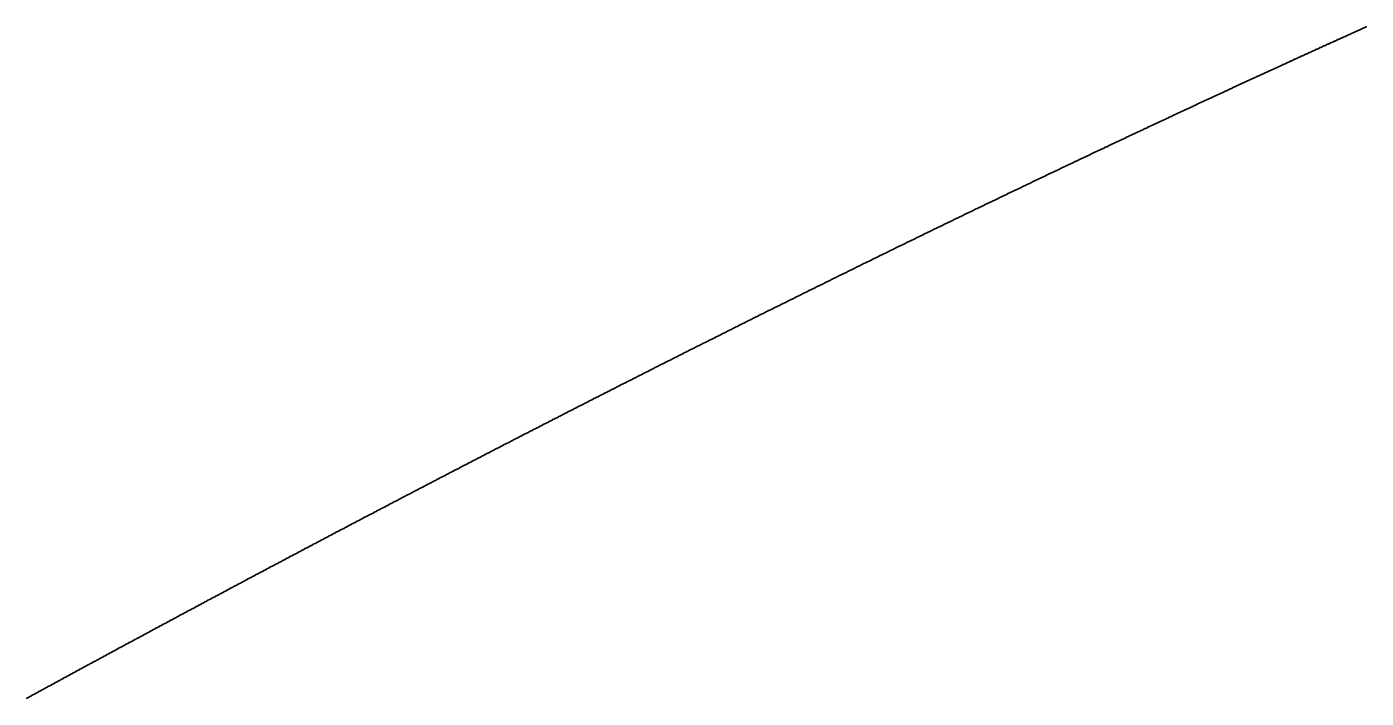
# Model space of a CAD drawing. Header units: metres. Extents: x 0 to 360, y 0 to 49.
# Drawn here: x 157.5 to 168.74, y 35.04 to 40.67 of the extents above; entities that cross this region are included whole.
import ezdxf

# ---------------------------------------------------------------- set-up
doc = ezdxf.new("R2010")
doc.units = ezdxf.units.M

msp = doc.modelspace()

# ---------------------------------------------------------------- linework, layer by layer
for p in [(168.576, 40.599), (168.582, 40.602), (168.588, 40.605), (168.594, 40.607), (168.601, 40.61), (168.607, 40.613), (168.613, 40.616), (168.619, 40.618), (168.625, 40.621), (168.631, 40.624), (168.637, 40.627), (168.644, 40.63), (168.65, 40.632), (168.656, 40.635), (168.662, 40.638), (168.668, 40.641), (168.674, 40.643), (168.68, 40.646), (168.687, 40.649), (168.693, 40.652), (168.699, 40.655), (168.705, 40.657), (168.711, 40.66), (168.717, 40.663), (168.723, 40.666), (168.729, 40.668), (168.736, 40.671), (168.742, 40.674), (168.33, 40.487), (168.337, 40.49), (168.343, 40.493), (168.349, 40.496), (168.355, 40.499), (168.361, 40.501), (168.367, 40.504), (168.373, 40.507), (168.38, 40.51), (168.386, 40.513), (168.392, 40.515), (168.398, 40.518), (168.404, 40.521), (168.41, 40.524), (168.416, 40.527), (168.423, 40.529), (168.429, 40.532), (168.435, 40.535), (168.441, 40.538), (168.447, 40.541), (168.453, 40.543), (168.459, 40.546), (168.466, 40.549), (168.472, 40.552), (168.478, 40.554), (168.484, 40.557), (168.49, 40.56), (168.496, 40.563), (168.502, 40.566), (168.509, 40.568), (168.515, 40.571), (168.521, 40.574), (168.527, 40.577), (168.533, 40.58), (168.539, 40.582), (168.545, 40.585), (168.552, 40.588), (168.558, 40.591), (168.564, 40.593), (168.57, 40.596), (168.085, 40.375), (168.091, 40.378), (168.097, 40.381), (168.103, 40.384), (168.109, 40.386), (168.115, 40.389), (168.122, 40.392), (168.128, 40.395), (168.134, 40.398), (168.14, 40.401), (168.146, 40.403), (168.152, 40.406), (168.158, 40.409), (168.165, 40.412), (168.171, 40.415), (168.177, 40.417), (168.183, 40.42), (168.189, 40.423), (168.195, 40.426), (168.201, 40.429), (168.208, 40.431), (168.214, 40.434), (168.22, 40.437), (168.226, 40.44), (168.232, 40.443), (168.238, 40.445), (168.244, 40.448), (168.251, 40.451), (168.257, 40.454), (168.263, 40.457), (168.269, 40.459), (168.275, 40.462), (168.281, 40.465), (168.287, 40.468), (168.294, 40.471), (168.3, 40.473), (168.306, 40.476), (168.312, 40.479), (168.318, 40.482), (168.324, 40.485), (167.839, 40.262), (167.845, 40.265), (167.851, 40.268), (167.857, 40.271), (167.863, 40.274), (167.87, 40.276), (167.876, 40.279), (167.882, 40.282), (167.888, 40.285), (167.894, 40.288), (167.9, 40.291), (167.906, 40.293), (167.913, 40.296), (167.919, 40.299), (167.925, 40.302), (167.931, 40.305), (167.937, 40.308), (167.943, 40.31), (167.949, 40.313), (167.956, 40.316), (167.962, 40.319), (167.968, 40.322), (167.974, 40.325), (167.98, 40.327), (167.986, 40.33), (167.993, 40.333), (167.999, 40.336), (168.005, 40.339), (168.011, 40.341), (168.017, 40.344), (168.023, 40.347), (168.029, 40.35), (168.036, 40.353), (168.042, 40.356), (168.048, 40.358), (168.054, 40.361), (168.06, 40.364), (168.066, 40.367), (168.072, 40.37), (168.079, 40.372), (167.593, 40.149), (167.599, 40.152), (167.605, 40.154), (167.611, 40.157), (167.617, 40.16), (167.623, 40.163), (167.63, 40.166), (167.636, 40.169), (167.642, 40.172), (167.648, 40.174), (167.654, 40.177), (167.66, 40.18), (167.666, 40.183), (167.673, 40.186), (167.679, 40.189), (167.685, 40.191), (167.691, 40.194), (167.697, 40.197), (167.703, 40.2), (167.71, 40.203), (167.716, 40.206), (167.722, 40.208), (167.728, 40.211), (167.734, 40.214), (167.74, 40.217), (167.746, 40.22), (167.753, 40.223), (167.759, 40.225), (167.765, 40.228), (167.771, 40.231), (167.777, 40.234), (167.783, 40.237), (167.79, 40.24), (167.796, 40.242), (167.802, 40.245), (167.808, 40.248), (167.814, 40.251), (167.82, 40.254), (167.826, 40.257), (167.833, 40.259), (167.352, 40.037), (167.359, 40.04), (167.365, 40.043), (167.371, 40.046), (167.377, 40.049), (167.383, 40.052), (167.389, 40.055), (167.396, 40.057), (167.402, 40.06), (167.408, 40.063), (167.414, 40.066), (167.42, 40.069), (167.426, 40.072), (167.433, 40.075), (167.439, 40.077), (167.445, 40.08), (167.451, 40.083), (167.457, 40.086), (167.463, 40.089), (167.469, 40.092), (167.476, 40.095), (167.482, 40.097), (167.488, 40.1), (167.494, 40.103), (167.5, 40.106), (167.506, 40.109), (167.513, 40.112), (167.519, 40.115), (167.525, 40.117), (167.531, 40.12), (167.537, 40.123), (167.543, 40.126), (167.55, 40.129), (167.556, 40.132), (167.562, 40.135), (167.568, 40.137), (167.574, 40.14), (167.58, 40.143), (167.586, 40.146), (167.112, 39.925), (167.118, 39.928), (167.124, 39.931), (167.131, 39.934), (167.137, 39.937), (167.143, 39.94), (167.149, 39.943), (167.155, 39.946), (167.161, 39.948), (167.168, 39.951), (167.174, 39.954), (167.18, 39.957), (167.186, 39.96), (167.192, 39.963), (167.198, 39.966), (167.205, 39.969), (167.211, 39.971), (167.217, 39.974), (167.223, 39.977), (167.229, 39.98), (167.235, 39.983), (167.242, 39.986), (167.248, 39.989), (167.254, 39.991), (167.26, 39.994), (167.266, 39.997), (167.272, 40), (167.279, 40.003), (167.285, 40.006), (167.291, 40.009), (167.297, 40.012), (167.303, 40.014), (167.309, 40.017), (167.315, 40.02), (167.322, 40.023), (167.328, 40.026), (167.334, 40.029), (167.34, 40.032), (167.346, 40.035), (166.872, 39.813), (166.878, 39.816), (166.884, 39.819), (166.89, 39.821), (166.896, 39.824), (166.902, 39.827), (166.909, 39.83), (166.915, 39.833), (166.921, 39.836), (166.927, 39.839), (166.933, 39.842), (166.939, 39.845), (166.946, 39.847), (166.952, 39.85), (166.958, 39.853), (166.964, 39.856), (166.97, 39.859), (166.976, 39.862), (166.983, 39.865), (166.989, 39.868), (166.995, 39.871), (167.001, 39.873), (167.007, 39.876), (167.013, 39.879), (167.02, 39.882), (167.026, 39.885), (167.032, 39.888), (167.038, 39.891), (167.044, 39.894), (167.05, 39.897), (167.057, 39.899), (167.063, 39.902), (167.069, 39.905), (167.075, 39.908), (167.081, 39.911), (167.087, 39.914), (167.094, 39.917), (167.1, 39.92), (167.106, 39.922), (166.631, 39.699), (166.637, 39.702), (166.643, 39.705), (166.649, 39.708), (166.656, 39.711), (166.662, 39.714), (166.668, 39.717), (166.674, 39.72), (166.68, 39.723), (166.686, 39.726), (166.693, 39.729), (166.699, 39.731), (166.705, 39.734), (166.711, 39.737), (166.717, 39.74), (166.723, 39.743), (166.73, 39.746), (166.736, 39.749), (166.742, 39.752), (166.748, 39.755), (166.754, 39.758), (166.761, 39.761), (166.767, 39.763), (166.773, 39.766), (166.779, 39.769), (166.785, 39.772), (166.791, 39.775), (166.798, 39.778), (166.804, 39.781), (166.81, 39.784), (166.816, 39.787), (166.822, 39.79), (166.828, 39.792), (166.835, 39.795), (166.841, 39.798), (166.847, 39.801), (166.853, 39.804), (166.859, 39.807), (166.865, 39.81), (166.396, 39.589), (166.402, 39.591), (166.409, 39.594), (166.415, 39.597), (166.421, 39.6), (166.427, 39.603), (166.433, 39.606), (166.439, 39.609), (166.446, 39.612), (166.452, 39.615), (166.458, 39.618), (166.464, 39.621), (166.47, 39.624), (166.476, 39.627), (166.483, 39.629), (166.489, 39.632), (166.495, 39.635), (166.501, 39.638), (166.507, 39.641), (166.514, 39.644), (166.52, 39.647), (166.526, 39.65), (166.532, 39.653), (166.538, 39.656), (166.544, 39.659), (166.551, 39.662), (166.557, 39.665), (166.563, 39.667), (166.569, 39.67), (166.575, 39.673), (166.581, 39.676), (166.588, 39.679), (166.594, 39.682), (166.6, 39.685), (166.606, 39.688), (166.612, 39.691), (166.619, 39.694), (166.625, 39.697), (166.155, 39.474), (166.161, 39.477), (166.167, 39.48), (166.174, 39.483), (166.18, 39.486), (166.186, 39.489), (166.192, 39.492), (166.198, 39.495), (166.205, 39.498), (166.211, 39.501), (166.217, 39.503), (166.223, 39.506), (166.229, 39.509), (166.235, 39.512), (166.242, 39.515), (166.248, 39.518), (166.254, 39.521), (166.26, 39.524), (166.266, 39.527), (166.273, 39.53), (166.279, 39.533), (166.285, 39.536), (166.291, 39.539), (166.297, 39.542), (166.303, 39.545), (166.31, 39.547), (166.316, 39.55), (166.322, 39.553), (166.328, 39.556), (166.334, 39.559), (166.341, 39.562), (166.347, 39.565), (166.353, 39.568), (166.359, 39.571), (166.365, 39.574), (166.371, 39.577), (166.378, 39.58), (166.384, 39.583), (166.39, 39.586), (165.92, 39.362), (165.926, 39.365), (165.932, 39.368), (165.939, 39.371), (165.945, 39.374), (165.951, 39.377), (165.957, 39.38), (165.963, 39.383), (165.97, 39.386), (165.976, 39.388), (165.982, 39.391), (165.988, 39.394), (165.994, 39.397), (166, 39.4), (166.007, 39.403), (166.013, 39.406), (166.019, 39.409), (166.025, 39.412), (166.031, 39.415), (166.038, 39.418), (166.044, 39.421), (166.05, 39.424), (166.056, 39.427), (166.062, 39.43), (166.068, 39.433), (166.075, 39.436), (166.081, 39.439), (166.087, 39.442), (166.093, 39.445), (166.099, 39.448), (166.106, 39.45), (166.112, 39.453), (166.118, 39.456), (166.124, 39.459), (166.13, 39.462), (166.137, 39.465), (166.143, 39.468), (166.149, 39.471), (165.685, 39.249), (165.691, 39.252), (165.697, 39.255), (165.703, 39.258), (165.71, 39.261), (165.716, 39.264), (165.722, 39.267), (165.728, 39.27), (165.734, 39.273), (165.74, 39.276), (165.747, 39.279), (165.753, 39.282), (165.759, 39.285), (165.765, 39.288), (165.771, 39.291), (165.778, 39.294), (165.784, 39.297), (165.79, 39.3), (165.796, 39.303), (165.802, 39.306), (165.809, 39.309), (165.815, 39.311), (165.821, 39.314), (165.827, 39.317), (165.833, 39.32), (165.84, 39.323), (165.846, 39.326), (165.852, 39.329), (165.858, 39.332), (165.864, 39.335), (165.87, 39.338), (165.877, 39.341), (165.883, 39.344), (165.889, 39.347), (165.895, 39.35), (165.901, 39.353), (165.908, 39.356), (165.914, 39.359), (165.455, 39.139), (165.462, 39.142), (165.468, 39.145), (165.474, 39.148), (165.48, 39.151), (165.486, 39.154), (165.493, 39.157), (165.499, 39.16), (165.505, 39.163), (165.511, 39.166), (165.517, 39.169), (165.524, 39.172), (165.53, 39.175), (165.536, 39.178), (165.542, 39.181), (165.548, 39.184), (165.555, 39.187), (165.561, 39.19), (165.567, 39.193), (165.573, 39.196), (165.579, 39.198), (165.586, 39.201), (165.592, 39.204), (165.598, 39.207), (165.604, 39.21), (165.61, 39.213), (165.617, 39.216), (165.623, 39.219), (165.629, 39.222), (165.635, 39.225), (165.641, 39.228), (165.648, 39.231), (165.654, 39.234), (165.66, 39.237), (165.666, 39.24), (165.672, 39.243), (165.679, 39.246), (165.22, 39.025), (165.226, 39.028), (165.232, 39.031), (165.238, 39.034), (165.245, 39.037), (165.251, 39.04), (165.257, 39.043), (165.263, 39.046), (165.269, 39.049), (165.276, 39.052), (165.282, 39.055), (165.288, 39.058), (165.294, 39.061), (165.3, 39.064), (165.307, 39.067), (165.313, 39.07), (165.319, 39.073), (165.325, 39.076), (165.331, 39.079), (165.338, 39.082), (165.344, 39.085), (165.35, 39.088), (165.356, 39.091), (165.362, 39.094), (165.369, 39.097), (165.375, 39.1), (165.381, 39.103), (165.387, 39.106), (165.393, 39.109), (165.4, 39.112), (165.406, 39.115), (165.412, 39.118), (165.418, 39.121), (165.424, 39.124), (165.431, 39.127), (165.437, 39.13), (165.443, 39.133), (165.449, 39.136), (164.99, 38.913), (164.996, 38.916), (165.003, 38.919), (165.009, 38.922), (165.015, 38.925), (165.021, 38.928), (165.028, 38.932), (165.034, 38.935), (165.04, 38.938), (165.046, 38.941), (165.052, 38.944), (165.059, 38.947), (165.065, 38.95), (165.071, 38.953), (165.077, 38.956), (165.083, 38.959), (165.09, 38.962), (165.096, 38.965), (165.102, 38.968), (165.108, 38.971), (165.114, 38.974), (165.121, 38.977), (165.127, 38.98), (165.133, 38.983), (165.139, 38.986), (165.145, 38.989), (165.152, 38.992), (165.158, 38.995), (165.164, 38.998), (165.17, 39.001), (165.176, 39.004), (165.183, 39.007), (165.189, 39.01), (165.195, 39.013), (165.201, 39.016), (165.207, 39.019), (165.214, 39.022), (164.761, 38.801), (164.767, 38.804), (164.773, 38.807), (164.779, 38.81), (164.785, 38.813), (164.792, 38.817), (164.798, 38.82), (164.804, 38.823), (164.81, 38.826), (164.816, 38.829), (164.823, 38.832), (164.829, 38.835), (164.835, 38.838), (164.841, 38.841), (164.847, 38.844), (164.854, 38.847), (164.86, 38.85), (164.866, 38.853), (164.872, 38.856), (164.879, 38.859), (164.885, 38.862), (164.891, 38.865), (164.897, 38.868), (164.903, 38.871), (164.91, 38.874), (164.916, 38.877), (164.922, 38.88), (164.928, 38.883), (164.934, 38.886), (164.941, 38.889), (164.947, 38.892), (164.953, 38.895), (164.959, 38.898), (164.965, 38.901), (164.972, 38.904), (164.978, 38.907), (164.984, 38.91), (164.531, 38.689), (164.537, 38.692), (164.543, 38.695), (164.549, 38.698), (164.555, 38.701), (164.562, 38.704), (164.568, 38.707), (164.574, 38.71), (164.58, 38.713), (164.587, 38.716), (164.593, 38.719), (164.599, 38.722), (164.605, 38.725), (164.611, 38.728), (164.618, 38.731), (164.624, 38.734), (164.63, 38.738), (164.636, 38.741), (164.642, 38.744), (164.649, 38.747), (164.655, 38.75), (164.661, 38.753), (164.667, 38.756), (164.674, 38.759), (164.68, 38.762), (164.686, 38.765), (164.692, 38.768), (164.698, 38.771), (164.705, 38.774), (164.711, 38.777), (164.717, 38.78), (164.723, 38.783), (164.729, 38.786), (164.736, 38.789), (164.742, 38.792), (164.748, 38.795), (164.754, 38.798), (164.3, 38.576), (164.307, 38.579), (164.313, 38.582), (164.319, 38.585), (164.325, 38.588), (164.332, 38.591), (164.338, 38.594), (164.344, 38.597), (164.35, 38.6), (164.356, 38.603), (164.363, 38.606), (164.369, 38.609), (164.375, 38.612), (164.381, 38.615), (164.388, 38.619), (164.394, 38.622), (164.4, 38.625), (164.406, 38.628), (164.412, 38.631), (164.419, 38.634), (164.425, 38.637), (164.431, 38.64), (164.437, 38.643), (164.443, 38.646), (164.45, 38.649), (164.456, 38.652), (164.462, 38.655), (164.468, 38.658), (164.475, 38.661), (164.481, 38.664), (164.487, 38.667), (164.493, 38.67), (164.499, 38.674), (164.506, 38.677), (164.512, 38.68), (164.518, 38.683), (164.524, 38.686), (164.07, 38.462), (164.076, 38.465), (164.083, 38.468), (164.089, 38.471), (164.095, 38.474), (164.101, 38.477), (164.107, 38.48), (164.114, 38.483), (164.12, 38.487), (164.126, 38.49), (164.132, 38.493), (164.139, 38.496), (164.145, 38.499), (164.151, 38.502), (164.157, 38.505), (164.163, 38.508), (164.17, 38.511), (164.176, 38.514), (164.182, 38.517), (164.188, 38.52), (164.195, 38.523), (164.201, 38.527), (164.207, 38.53), (164.213, 38.533), (164.22, 38.536), (164.226, 38.539), (164.232, 38.542), (164.238, 38.545), (164.244, 38.548), (164.251, 38.551), (164.257, 38.554), (164.263, 38.557), (164.269, 38.56), (164.276, 38.563), (164.282, 38.566), (164.288, 38.569), (164.294, 38.573), (163.846, 38.351), (163.852, 38.354), (163.858, 38.357), (163.865, 38.36), (163.871, 38.363), (163.877, 38.366), (163.883, 38.369), (163.889, 38.372), (163.896, 38.376), (163.902, 38.379), (163.908, 38.382), (163.914, 38.385), (163.921, 38.388), (163.927, 38.391), (163.933, 38.394), (163.939, 38.397), (163.946, 38.4), (163.952, 38.403), (163.958, 38.406), (163.964, 38.41), (163.97, 38.413), (163.977, 38.416), (163.983, 38.419), (163.989, 38.422), (163.995, 38.425), (164.002, 38.428), (164.008, 38.431), (164.014, 38.434), (164.02, 38.437), (164.026, 38.44), (164.033, 38.443), (164.039, 38.447), (164.045, 38.45), (164.051, 38.453), (164.058, 38.456), (164.064, 38.459), (163.621, 38.239), (163.628, 38.242), (163.634, 38.245), (163.64, 38.248), (163.646, 38.252), (163.653, 38.255), (163.659, 38.258), (163.665, 38.261), (163.671, 38.264), (163.678, 38.267), (163.684, 38.27), (163.69, 38.273), (163.696, 38.276), (163.702, 38.28), (163.709, 38.283), (163.715, 38.286), (163.721, 38.289), (163.727, 38.292), (163.734, 38.295), (163.74, 38.298), (163.746, 38.301), (163.752, 38.304), (163.759, 38.307), (163.765, 38.311), (163.771, 38.314), (163.777, 38.317), (163.783, 38.32), (163.79, 38.323), (163.796, 38.326), (163.802, 38.329), (163.808, 38.332), (163.815, 38.335), (163.821, 38.338), (163.827, 38.342), (163.833, 38.345), (163.84, 38.348), (163.397, 38.127), (163.403, 38.13), (163.409, 38.133), (163.415, 38.136), (163.422, 38.139), (163.428, 38.143), (163.434, 38.146), (163.44, 38.149), (163.447, 38.152), (163.453, 38.155), (163.459, 38.158), (163.465, 38.161), (163.472, 38.164), (163.478, 38.168), (163.484, 38.171), (163.49, 38.174), (163.497, 38.177), (163.503, 38.18), (163.509, 38.183), (163.515, 38.186), (163.522, 38.189), (163.528, 38.192), (163.534, 38.196), (163.54, 38.199), (163.547, 38.202), (163.553, 38.205), (163.559, 38.208), (163.565, 38.211), (163.571, 38.214), (163.578, 38.217), (163.584, 38.22), (163.59, 38.224), (163.596, 38.227), (163.603, 38.23), (163.609, 38.233), (163.615, 38.236), (163.172, 38.014), (163.178, 38.017), (163.184, 38.021), (163.191, 38.024), (163.197, 38.027), (163.203, 38.03), (163.209, 38.033), (163.216, 38.036), (163.222, 38.039), (163.228, 38.043), (163.234, 38.046), (163.241, 38.049), (163.247, 38.052), (163.253, 38.055), (163.259, 38.058), (163.266, 38.061), (163.272, 38.064), (163.278, 38.068), (163.284, 38.071), (163.291, 38.074), (163.297, 38.077), (163.303, 38.08), (163.309, 38.083), (163.316, 38.086), (163.322, 38.089), (163.328, 38.093), (163.334, 38.096), (163.341, 38.099), (163.347, 38.102), (163.353, 38.105), (163.359, 38.108), (163.366, 38.111), (163.372, 38.114), (163.378, 38.118), (163.384, 38.121), (163.391, 38.124), (162.947, 37.901), (162.953, 37.904), (162.959, 37.907), (162.966, 37.911), (162.972, 37.914), (162.978, 37.917), (162.985, 37.92), (162.991, 37.923), (162.997, 37.926), (163.003, 37.929), (163.01, 37.933), (163.016, 37.936), (163.022, 37.939), (163.028, 37.942), (163.035, 37.945), (163.041, 37.948), (163.047, 37.951), (163.053, 37.955), (163.06, 37.958), (163.066, 37.961), (163.072, 37.964), (163.078, 37.967), (163.085, 37.97), (163.091, 37.973), (163.097, 37.977), (163.103, 37.98), (163.109, 37.983), (163.116, 37.986), (163.122, 37.989), (163.128, 37.992), (163.134, 37.995), (163.141, 37.999), (163.147, 38.002), (163.153, 38.005), (163.159, 38.008), (163.166, 38.011), (162.722, 37.787), (162.728, 37.791), (162.734, 37.794), (162.741, 37.797), (162.747, 37.8), (162.753, 37.803), (162.759, 37.806), (162.766, 37.81), (162.772, 37.813), (162.778, 37.816), (162.784, 37.819), (162.791, 37.822), (162.797, 37.825), (162.803, 37.828), (162.809, 37.832), (162.816, 37.835), (162.822, 37.838), (162.828, 37.841), (162.834, 37.844), (162.841, 37.847), (162.847, 37.851), (162.853, 37.854), (162.859, 37.857), (162.866, 37.86), (162.872, 37.863), (162.878, 37.866), (162.884, 37.87), (162.891, 37.873), (162.897, 37.876), (162.903, 37.879), (162.909, 37.882), (162.916, 37.885), (162.922, 37.888), (162.928, 37.892), (162.934, 37.895), (162.941, 37.898), (162.503, 37.676), (162.509, 37.679), (162.515, 37.683), (162.522, 37.686), (162.528, 37.689), (162.534, 37.692), (162.54, 37.695), (162.547, 37.699), (162.553, 37.702), (162.559, 37.705), (162.565, 37.708), (162.572, 37.711), (162.578, 37.714), (162.584, 37.718), (162.59, 37.721), (162.597, 37.724), (162.603, 37.727), (162.609, 37.73), (162.615, 37.733), (162.622, 37.737), (162.628, 37.74), (162.634, 37.743), (162.64, 37.746), (162.647, 37.749), (162.653, 37.752), (162.659, 37.756), (162.666, 37.759), (162.672, 37.762), (162.678, 37.765), (162.684, 37.768), (162.691, 37.772), (162.697, 37.775), (162.703, 37.778), (162.709, 37.781), (162.716, 37.784), (162.283, 37.565), (162.29, 37.568), (162.296, 37.571), (162.302, 37.574), (162.309, 37.578), (162.315, 37.581), (162.321, 37.584), (162.327, 37.587), (162.334, 37.59), (162.34, 37.593), (162.346, 37.597), (162.352, 37.6), (162.359, 37.603), (162.365, 37.606), (162.371, 37.609), (162.377, 37.613), (162.384, 37.616), (162.39, 37.619), (162.396, 37.622), (162.403, 37.625), (162.409, 37.629), (162.415, 37.632), (162.421, 37.635), (162.428, 37.638), (162.434, 37.641), (162.44, 37.644), (162.446, 37.648), (162.453, 37.651), (162.459, 37.654), (162.465, 37.657), (162.471, 37.66), (162.478, 37.664), (162.484, 37.667), (162.49, 37.67), (162.496, 37.673), (162.058, 37.45), (162.064, 37.453), (162.07, 37.456), (162.077, 37.459), (162.083, 37.462), (162.089, 37.466), (162.095, 37.469), (162.102, 37.472), (162.108, 37.475), (162.114, 37.478), (162.12, 37.482), (162.127, 37.485), (162.133, 37.488), (162.139, 37.491), (162.146, 37.494), (162.152, 37.498), (162.158, 37.501), (162.164, 37.504), (162.171, 37.507), (162.177, 37.51), (162.183, 37.514), (162.189, 37.517), (162.196, 37.52), (162.202, 37.523), (162.208, 37.526), (162.215, 37.53), (162.221, 37.533), (162.227, 37.536), (162.233, 37.539), (162.24, 37.542), (162.246, 37.546), (162.252, 37.549), (162.258, 37.552), (162.265, 37.555), (162.271, 37.558), (162.277, 37.562), (161.838, 37.337), (161.844, 37.34), (161.851, 37.343), (161.857, 37.347), (161.863, 37.35), (161.87, 37.353), (161.876, 37.356), (161.882, 37.36), (161.888, 37.363), (161.895, 37.366), (161.901, 37.369), (161.907, 37.372), (161.913, 37.376), (161.92, 37.379), (161.926, 37.382), (161.932, 37.385), (161.939, 37.389), (161.945, 37.392), (161.951, 37.395), (161.957, 37.398), (161.964, 37.401), (161.97, 37.405), (161.976, 37.408), (161.983, 37.411), (161.989, 37.414), (161.995, 37.417), (162.001, 37.421), (162.008, 37.424), (162.014, 37.427), (162.02, 37.43), (162.026, 37.433), (162.033, 37.437), (162.039, 37.44), (162.045, 37.443), (162.052, 37.446), (161.625, 37.227), (161.631, 37.231), (161.637, 37.234), (161.644, 37.237), (161.65, 37.24), (161.656, 37.243), (161.662, 37.247), (161.669, 37.25), (161.675, 37.253), (161.681, 37.256), (161.687, 37.26), (161.694, 37.263), (161.7, 37.266), (161.706, 37.269), (161.713, 37.273), (161.719, 37.276), (161.725, 37.279), (161.731, 37.282), (161.738, 37.285), (161.744, 37.289), (161.75, 37.292), (161.757, 37.295), (161.763, 37.298), (161.769, 37.302), (161.775, 37.305), (161.782, 37.308), (161.788, 37.311), (161.794, 37.314), (161.801, 37.318), (161.807, 37.321), (161.813, 37.324), (161.819, 37.327), (161.826, 37.331), (161.832, 37.334), (161.405, 37.114), (161.411, 37.117), (161.417, 37.12), (161.424, 37.124), (161.43, 37.127), (161.436, 37.13), (161.442, 37.133), (161.449, 37.137), (161.455, 37.14), (161.461, 37.143), (161.468, 37.146), (161.474, 37.15), (161.48, 37.153), (161.486, 37.156), (161.493, 37.159), (161.499, 37.163), (161.505, 37.166), (161.512, 37.169), (161.518, 37.172), (161.524, 37.175), (161.53, 37.179), (161.537, 37.182), (161.543, 37.185), (161.549, 37.188), (161.556, 37.192), (161.562, 37.195), (161.568, 37.198), (161.574, 37.201), (161.581, 37.205), (161.587, 37.208), (161.593, 37.211), (161.6, 37.214), (161.606, 37.218), (161.612, 37.221), (161.618, 37.224), (161.185, 37), (161.191, 37.003), (161.197, 37.006), (161.203, 37.01), (161.21, 37.013), (161.216, 37.016), (161.222, 37.019), (161.229, 37.023), (161.235, 37.026), (161.241, 37.029), (161.247, 37.033), (161.254, 37.036), (161.26, 37.039), (161.266, 37.042), (161.273, 37.046), (161.279, 37.049), (161.285, 37.052), (161.292, 37.055), (161.298, 37.059), (161.304, 37.062), (161.31, 37.065), (161.317, 37.068), (161.323, 37.072), (161.329, 37.075), (161.336, 37.078), (161.342, 37.081), (161.348, 37.085), (161.354, 37.088), (161.361, 37.091), (161.367, 37.094), (161.373, 37.098), (161.38, 37.101), (161.386, 37.104), (161.392, 37.107), (161.398, 37.111), (160.971, 36.889), (160.977, 36.892), (160.983, 36.895), (160.989, 36.899), (160.996, 36.902), (161.002, 36.905), (161.008, 36.908), (161.015, 36.912), (161.021, 36.915), (161.027, 36.918), (161.033, 36.922), (161.04, 36.925), (161.046, 36.928), (161.052, 36.931), (161.059, 36.935), (161.065, 36.938), (161.071, 36.941), (161.078, 36.944), (161.084, 36.948), (161.09, 36.951), (161.096, 36.954), (161.103, 36.957), (161.109, 36.961), (161.115, 36.964), (161.122, 36.967), (161.128, 36.971), (161.134, 36.974), (161.14, 36.977), (161.147, 36.98), (161.153, 36.984), (161.159, 36.987), (161.166, 36.99), (161.172, 36.993), (161.178, 36.997), (160.756, 36.777), (160.763, 36.781), (160.769, 36.784), (160.775, 36.787), (160.782, 36.79), (160.788, 36.794), (160.794, 36.797), (160.8, 36.8), (160.807, 36.804), (160.813, 36.807), (160.819, 36.81), (160.826, 36.813), (160.832, 36.817), (160.838, 36.82), (160.845, 36.823), (160.851, 36.826), (160.857, 36.83), (160.863, 36.833), (160.87, 36.836), (160.876, 36.84), (160.882, 36.843), (160.889, 36.846), (160.895, 36.849), (160.901, 36.853), (160.908, 36.856), (160.914, 36.859), (160.92, 36.863), (160.926, 36.866), (160.933, 36.869), (160.939, 36.872), (160.945, 36.876), (160.952, 36.879), (160.958, 36.882), (160.964, 36.886), (160.542, 36.665), (160.548, 36.669), (160.555, 36.672), (160.561, 36.675), (160.567, 36.678), (160.573, 36.682), (160.58, 36.685), (160.586, 36.688), (160.592, 36.692), (160.599, 36.695), (160.605, 36.698), (160.611, 36.701), (160.618, 36.705), (160.624, 36.708), (160.63, 36.711), (160.637, 36.715), (160.643, 36.718), (160.649, 36.721), (160.655, 36.725), (160.662, 36.728), (160.668, 36.731), (160.674, 36.734), (160.681, 36.738), (160.687, 36.741), (160.693, 36.744), (160.7, 36.748), (160.706, 36.751), (160.712, 36.754), (160.718, 36.757), (160.725, 36.761), (160.731, 36.764), (160.737, 36.767), (160.744, 36.771), (160.75, 36.774), (160.327, 36.553), (160.334, 36.556), (160.34, 36.559), (160.346, 36.563), (160.353, 36.566), (160.359, 36.569), (160.365, 36.573), (160.372, 36.576), (160.378, 36.579), (160.384, 36.583), (160.39, 36.586), (160.397, 36.589), (160.403, 36.592), (160.409, 36.596), (160.416, 36.599), (160.422, 36.602), (160.428, 36.606), (160.435, 36.609), (160.441, 36.612), (160.447, 36.616), (160.454, 36.619), (160.46, 36.622), (160.466, 36.626), (160.473, 36.629), (160.479, 36.632), (160.485, 36.635), (160.491, 36.639), (160.498, 36.642), (160.504, 36.645), (160.51, 36.649), (160.517, 36.652), (160.523, 36.655), (160.529, 36.659), (160.536, 36.662), (160.113, 36.44), (160.119, 36.443), (160.125, 36.447), (160.132, 36.45), (160.138, 36.453), (160.144, 36.456), (160.151, 36.46), (160.157, 36.463), (160.163, 36.466), (160.169, 36.47), (160.176, 36.473), (160.182, 36.476), (160.188, 36.48), (160.195, 36.483), (160.201, 36.486), (160.207, 36.49), (160.214, 36.493), (160.22, 36.496), (160.226, 36.5), (160.233, 36.503), (160.239, 36.506), (160.245, 36.51), (160.252, 36.513), (160.258, 36.516), (160.264, 36.52), (160.271, 36.523), (160.277, 36.526), (160.283, 36.53), (160.289, 36.533), (160.296, 36.536), (160.302, 36.539), (160.308, 36.543), (160.315, 36.546), (160.321, 36.549), (159.898, 36.327), (159.904, 36.33), (159.91, 36.333), (159.917, 36.337), (159.923, 36.34), (159.929, 36.343), (159.936, 36.347), (159.942, 36.35), (159.948, 36.353), (159.955, 36.357), (159.961, 36.36), (159.967, 36.363), (159.974, 36.367), (159.98, 36.37), (159.986, 36.373), (159.993, 36.377), (159.999, 36.38), (160.005, 36.383), (160.012, 36.387), (160.018, 36.39), (160.024, 36.393), (160.03, 36.397), (160.037, 36.4), (160.043, 36.403), (160.049, 36.407), (160.056, 36.41), (160.062, 36.413), (160.068, 36.417), (160.075, 36.42), (160.081, 36.423), (160.087, 36.427), (160.094, 36.43), (160.1, 36.433), (160.106, 36.437), (159.683, 36.213), (159.689, 36.216), (159.695, 36.219), (159.702, 36.223), (159.708, 36.226), (159.714, 36.229), (159.721, 36.233), (159.727, 36.236), (159.733, 36.24), (159.74, 36.243), (159.746, 36.246), (159.752, 36.25), (159.759, 36.253), (159.765, 36.256), (159.771, 36.26), (159.778, 36.263), (159.784, 36.266), (159.79, 36.27), (159.797, 36.273), (159.803, 36.276), (159.809, 36.28), (159.815, 36.283), (159.822, 36.286), (159.828, 36.29), (159.834, 36.293), (159.841, 36.296), (159.847, 36.3), (159.853, 36.303), (159.86, 36.306), (159.866, 36.31), (159.872, 36.313), (159.879, 36.316), (159.885, 36.32), (159.891, 36.323), (159.474, 36.102), (159.48, 36.105), (159.486, 36.109), (159.493, 36.112), (159.499, 36.115), (159.505, 36.119), (159.512, 36.122), (159.518, 36.125), (159.524, 36.129), (159.531, 36.132), (159.537, 36.136), (159.543, 36.139), (159.55, 36.142), (159.556, 36.146), (159.562, 36.149), (159.569, 36.152), (159.575, 36.156), (159.581, 36.159), (159.588, 36.162), (159.594, 36.166), (159.6, 36.169), (159.607, 36.172), (159.613, 36.176), (159.619, 36.179), (159.626, 36.183), (159.632, 36.186), (159.638, 36.189), (159.645, 36.193), (159.651, 36.196), (159.657, 36.199), (159.664, 36.203), (159.67, 36.206), (159.676, 36.209), (159.258, 35.987), (159.265, 35.991), (159.271, 35.994), (159.277, 35.997), (159.284, 36.001), (159.29, 36.004), (159.296, 36.007), (159.303, 36.011), (159.309, 36.014), (159.315, 36.018), (159.322, 36.021), (159.328, 36.024), (159.334, 36.028), (159.341, 36.031), (159.347, 36.034), (159.353, 36.038), (159.36, 36.041), (159.366, 36.045), (159.372, 36.048), (159.379, 36.051), (159.385, 36.055), (159.391, 36.058), (159.398, 36.061), (159.404, 36.065), (159.41, 36.068), (159.417, 36.072), (159.423, 36.075), (159.429, 36.078), (159.436, 36.082), (159.442, 36.085), (159.448, 36.088), (159.455, 36.092), (159.461, 36.095), (159.467, 36.099), (159.049, 35.876), (159.055, 35.879), (159.062, 35.882), (159.068, 35.886), (159.074, 35.889), (159.081, 35.892), (159.087, 35.896), (159.093, 35.899), (159.1, 35.903), (159.106, 35.906), (159.112, 35.909), (159.119, 35.913), (159.125, 35.916), (159.131, 35.92), (159.138, 35.923), (159.144, 35.926), (159.15, 35.93), (159.157, 35.933), (159.163, 35.937), (159.169, 35.94), (159.176, 35.943), (159.182, 35.947), (159.188, 35.95), (159.195, 35.953), (159.201, 35.957), (159.207, 35.96), (159.214, 35.964), (159.22, 35.967), (159.226, 35.97), (159.233, 35.974), (159.239, 35.977), (159.246, 35.98), (159.252, 35.984), (158.839, 35.763), (158.846, 35.767), (158.852, 35.77), (158.858, 35.774), (158.865, 35.777), (158.871, 35.78), (158.878, 35.784), (158.884, 35.787), (158.89, 35.791), (158.897, 35.794), (158.903, 35.797), (158.909, 35.801), (158.916, 35.804), (158.922, 35.808), (158.928, 35.811), (158.935, 35.814), (158.941, 35.818), (158.947, 35.821), (158.954, 35.825), (158.96, 35.828), (158.966, 35.831), (158.973, 35.835), (158.979, 35.838), (158.985, 35.842), (158.992, 35.845), (158.998, 35.848), (159.004, 35.852), (159.011, 35.855), (159.017, 35.859), (159.023, 35.862), (159.03, 35.865), (159.036, 35.869), (159.043, 35.872), (158.63, 35.651), (158.636, 35.654), (158.642, 35.658), (158.649, 35.661), (158.655, 35.665), (158.662, 35.668), (158.668, 35.671), (158.674, 35.675), (158.681, 35.678), (158.687, 35.682), (158.693, 35.685), (158.7, 35.689), (158.706, 35.692), (158.712, 35.695), (158.719, 35.699), (158.725, 35.702), (158.731, 35.706), (158.738, 35.709), (158.744, 35.712), (158.75, 35.716), (158.757, 35.719), (158.763, 35.723), (158.77, 35.726), (158.776, 35.729), (158.782, 35.733), (158.789, 35.736), (158.795, 35.74), (158.801, 35.743), (158.808, 35.746), (158.814, 35.75), (158.82, 35.753), (158.827, 35.757), (158.833, 35.76), (158.42, 35.538), (158.426, 35.541), (158.433, 35.545), (158.439, 35.548), (158.445, 35.552), (158.452, 35.555), (158.458, 35.559), (158.464, 35.562), (158.471, 35.565), (158.477, 35.569), (158.484, 35.572), (158.49, 35.576), (158.496, 35.579), (158.503, 35.583), (158.509, 35.586), (158.515, 35.589), (158.522, 35.593), (158.528, 35.596), (158.534, 35.6), (158.541, 35.603), (158.547, 35.607), (158.553, 35.61), (158.56, 35.613), (158.566, 35.617), (158.573, 35.62), (158.579, 35.624), (158.585, 35.627), (158.592, 35.63), (158.598, 35.634), (158.604, 35.637), (158.611, 35.641), (158.617, 35.644), (158.623, 35.648), (158.216, 35.428), (158.223, 35.432), (158.229, 35.435), (158.235, 35.439), (158.242, 35.442), (158.248, 35.445), (158.254, 35.449), (158.261, 35.452), (158.267, 35.456), (158.274, 35.459), (158.28, 35.463), (158.286, 35.466), (158.293, 35.469), (158.299, 35.473), (158.305, 35.476), (158.312, 35.48), (158.318, 35.483), (158.324, 35.487), (158.331, 35.49), (158.337, 35.493), (158.344, 35.497), (158.35, 35.5), (158.356, 35.504), (158.363, 35.507), (158.369, 35.511), (158.375, 35.514), (158.382, 35.517), (158.388, 35.521), (158.394, 35.524), (158.401, 35.528), (158.407, 35.531), (158.414, 35.535), (158.006, 35.314), (158.012, 35.318), (158.019, 35.321), (158.025, 35.325), (158.032, 35.328), (158.038, 35.332), (158.044, 35.335), (158.051, 35.339), (158.057, 35.342), (158.063, 35.346), (158.07, 35.349), (158.076, 35.352), (158.083, 35.356), (158.089, 35.359), (158.095, 35.363), (158.102, 35.366), (158.108, 35.37), (158.114, 35.373), (158.121, 35.377), (158.127, 35.38), (158.133, 35.383), (158.14, 35.387), (158.146, 35.39), (158.153, 35.394), (158.159, 35.397), (158.165, 35.401), (158.172, 35.404), (158.178, 35.408), (158.184, 35.411), (158.191, 35.414), (158.197, 35.418), (158.204, 35.421), (158.21, 35.425), (157.796, 35.2), (157.802, 35.204), (157.808, 35.207), (157.815, 35.211), (157.821, 35.214), (157.828, 35.218), (157.834, 35.221), (157.84, 35.225), (157.847, 35.228), (157.853, 35.232), (157.859, 35.235), (157.866, 35.238), (157.872, 35.242), (157.879, 35.245), (157.885, 35.249), (157.891, 35.252), (157.898, 35.256), (157.904, 35.259), (157.91, 35.263), (157.917, 35.266), (157.923, 35.27), (157.93, 35.273), (157.936, 35.276), (157.942, 35.28), (157.949, 35.283), (157.955, 35.287), (157.961, 35.29), (157.968, 35.294), (157.974, 35.297), (157.981, 35.301), (157.987, 35.304), (157.993, 35.308), (158, 35.311), (157.592, 35.089), (157.598, 35.093), (157.604, 35.096), (157.611, 35.1), (157.617, 35.103), (157.623, 35.107), (157.63, 35.11), (157.636, 35.114), (157.643, 35.117), (157.649, 35.121), (157.655, 35.124), (157.662, 35.128), (157.668, 35.131), (157.674, 35.135), (157.681, 35.138), (157.687, 35.141), (157.694, 35.145), (157.7, 35.148), (157.706, 35.152), (157.713, 35.155), (157.719, 35.159), (157.726, 35.162), (157.732, 35.166), (157.738, 35.169), (157.745, 35.173), (157.751, 35.176), (157.757, 35.18), (157.764, 35.183), (157.77, 35.187), (157.777, 35.19), (157.783, 35.193), (157.789, 35.197), (157.496, 35.037), (157.502, 35.041), (157.509, 35.044), (157.515, 35.048), (157.521, 35.051), (157.528, 35.055), (157.534, 35.058), (157.54, 35.062), (157.547, 35.065), (157.553, 35.068), (157.56, 35.072), (157.566, 35.075), (157.572, 35.079), (157.579, 35.082), (157.585, 35.086)]:
    msp.add_point(p)

doc.saveas('drawing.dxf')
